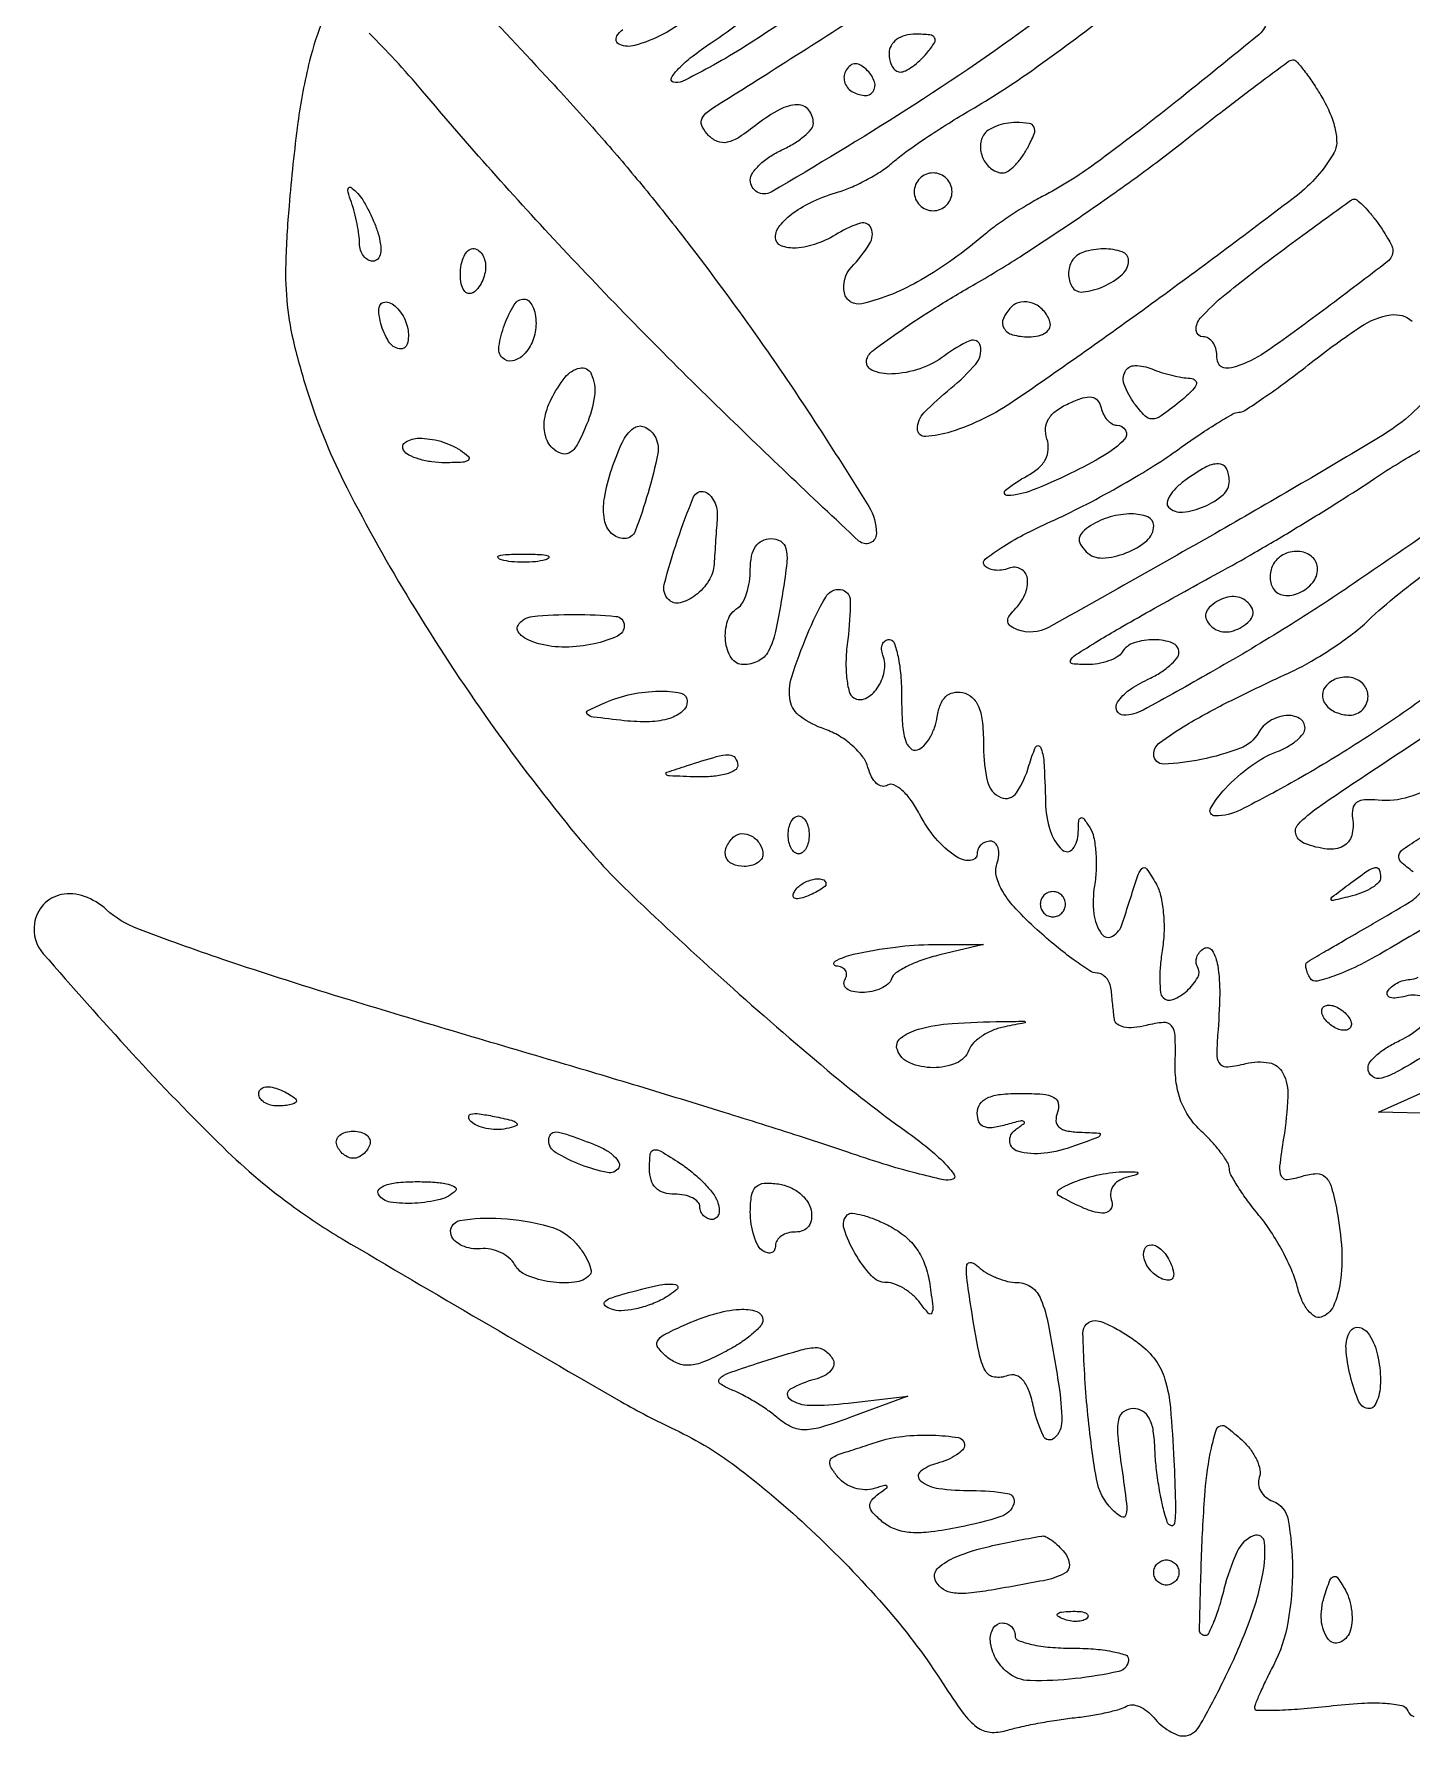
# Model space of a CAD drawing. Extents: x 55 to 655, y 169 to 856.
# Drawn here: x 236.2 to 345.5, y 170 to 305 of the extents above; entities that cross this region are included whole.
import ezdxf

# ---------------------------------------------------------------- set-up
doc = ezdxf.new("R2010")
doc.units = 0

msp = doc.modelspace()

# ---------------------------------------------------------------- linework, layer by layer
for points in [[(270.87074, 308.022469, -0.001805), (277.173343, 301.257987, -0.006105), (281.218921, 296.77582, -0.008476), (284.394033, 293.044865, -0.007189), (287.623399, 289, -0.01001), (293.056163, 281.693456, -0.010406), (298.120293, 274.26781, -0.005825), (302.394335, 267.541655, -0.139499), (303, 265.413048, -0.655475), (301.606334, 264.806708, -0.005551), (290.29863, 275.579213, -0.011356), (278.123, 287.990368, -0.012757), (267, 300.479745, 0.010055), (264.804767, 302.971627, 0.01456), (262.75976, 305.074625, 0.010117)], [(288.411113, 306.5, -0.039857), (286.094132, 305.008565, -0.056494), (283.818766, 304.101355, -0.165868), (282.638148, 304.174906, -0.462685), (282.415347, 304.863028, -0.092627), (282.884193, 305.378255, -0.00369)], [(316.404499, 306.581287, -0.017577), (305.329047, 298.976018, -0.010323), (294.64219, 292.483501, -0.577914), (293, 293.429771, -0.151997), (293.174092, 293.989221, -0.051264), (293.734375, 294.646621, -0.045369), (294.543322, 295.28998, -0.038436), (295.5, 295.818046, 0.029703), (296.457079, 296.324753, 0.038196), (297.265625, 296.90523, 0.042131), (297.836308, 297.473437, 0.177675), (298, 297.919544, 0.167551), (297.634542, 298.979519, 0.234314), (296.745595, 299.40503, 0.121954), (295.329502, 299.033478, 0.041828), (293.546218, 297.857695, -0.021333), (292.128503, 296.837299, -0.089433), (291.166242, 296.427275, -0.152489), (290.400228, 296.487324, -0.107091), (289.67868, 296.97489, -0.067022), (289.196665, 297.636906, -0.194554), (289.135011, 298.189118, -0.150411), (289.479846, 298.725096, -0.036146), (290.344995, 299.353571, 0.002816), (294.569673, 302.011766, 0.000785), (301.15492, 306.221752, 0.000723)], [(259.103607, 306.192592, 0.033393), (258.038509, 302.876189, 0.028253), (257.110941, 297.987394, 0.012183), (256.404686, 291.390376, 0.012883), (256.145446, 286.808721, 0.033376), (256.264362, 283.504217, 0.035599), (256.814969, 280.369362, 0.016491), (257.950597, 276.390376, 0.040694), (260.986079, 269.054586, 0.018327), (266.079145, 259.956503, 0.017511), (272.38534, 250.373109, 0.018418), (279.246643, 241.419325, 0.029361), (283.620296, 236.718785, 0.007805), (291.13535, 229.758492, 0.008249), (299.088963, 222.852897, 0.019162), (305.32654, 218.010215, -0.01485), (307.101561, 216.656503, -0.029158), (308.413327, 215.459844, -0.038984), (309.174982, 214.546395, -0.503616), (309.057057, 214.185686, -0.135916), (308.317648, 214.147517, -0.008399), (306.159026, 214.665253, -0.011961), (303.580134, 215.395993, -0.008551), (300.730517, 216.331286, 0.006468), (296.903627, 217.605018, 0.001839), (290.923964, 219.485515, 0.001852), (284.155977, 221.559151, 0.00196), (277.5, 223.543084, -0.002114), (261.27338, 228.385142, -0.007936), (251.153382, 231.627868, -0.009055), (244.42622, 234.038392, -0.093617), (241.924465, 235.568359, 0.097817), (240.171418, 236.6205, 0.134755), (238.349251, 236.762263, 0.160179), (236.924755, 235.969358, 0.151703), (236.210345, 234.467922, 0.217875), (236.914033, 232.075272, 0.006684), (243.938487, 224.2015, 0.013695), (251.205081, 216.695721, 0.03719), (256.864659, 211.930145, 0.022757), (260.631354, 209.462323, 0.001541), (271.688355, 202.962863, 0.001636), (282.736107, 196.562938, 0.020696), (287, 194.340937, -0.054912), (292.16831, 191.181251, -0.024995), (298.19062, 186.021405, -0.024748), (303.929139, 180.018796, -0.036294), (308.294553, 174.166189, 0.015427), (309.870737, 171.858134, 0.07598), (310.977966, 170.74264, 0.136101), (312.033886, 170.336837, 0.098477), (313.294553, 170.463261, -0.019051), (314.365475, 170.746055, -0.008508), (315.793755, 171.040132, -0.008408), (317.316862, 171.300373, -0.011283), (318.705463, 171.481699, 0.013275), (320.000942, 171.656116, 0.014659), (321.24287, 171.89457, 0.014145), (322.287267, 172.158246, 0.069609), (322.842156, 172.402447, -0.159468), (323.290643, 172.510917, -0.080161), (323.862839, 172.371526, -0.066555), (324.467359, 172.015826, -0.053378), (325.009138, 171.48899, 0.041613), (325.565311, 170.922152, 0.04036), (326.213107, 170.448803, 0.043236), (326.852314, 170.128961, 0.103358), (327.372445, 170.038851, 0.260354), (328.605818, 170.784626, 0.015658), (330.705692, 174.757348, 0.023527), (332.598685, 179.138075, 0.042939), (333.655625, 182.883929, 0.068229), (333.788126, 185.384432, 0.502182), (332.92415, 185.922145, 0.196499), (331.612657, 184.670297, 0.043432), (330.573635, 181.674052, -0.013745), (330.177101, 180.265829, -0.021372), (329.750884, 179.078717, -0.016953), (329.341865, 178.166107, -0.285491), (329.073635, 177.998178, -0.421316), (328.632583, 178.447166, -0.003215), (328.787693, 184.098416, -0.010164), (329.077495, 189.440521, -0.035269), (329.577259, 192.86225, -0.016677), (329.942366, 194.298782, -0.261206), (330.290501, 194.641502, -0.240619), (330.785319, 194.53826, -0.014403), (331.979786, 193.518294, -0.04671), (332.66473, 192.770982, -0.052808), (333.167358, 191.938167, -0.060133), (333.427024, 191.14764, -0.141854), (333.37509, 190.535086, 0.1212), (333.308013, 190.002059, 0.100734), (333.486513, 189.457642, 0.091565), (333.884656, 188.985179, 0.080556), (334.442529, 188.660427, -0.263523), (335.661006, 187.181252, -0.042473), (336.005045, 183.318594, -0.044265), (335.640667, 179.018388, -0.077083), (334.493839, 175.635693, 0.006827), (333.921641, 174.50103, 0.009294), (333.438815, 173.461536, 0.006623), (333.064587, 172.583748, 0.097747), (333, 172.256527, 0.413273), (333.18442, 172.071514, 0.007284), (334.734225, 172.089113, 0.013605), (336.639892, 172.190459, 0.00808), (338.903745, 172.4096, -0.012707), (341.475457, 172.634543, -0.030868), (343.379521, 172.634767, -0.039635), (344.68758, 172.44933, -0.263077), (345.158728, 172.023815, 0.255428), (345.627139, 171.588421, 0.014884)], [(295.091354, 305.66885, -0.010106), (292.288586, 303.844652, -0.014836), (289.747436, 302.36565, -0.010105), (287.604167, 301.257416, -0.197187), (286.87576, 301.20808, -0.477755), (286.748819, 301.547739, -0.059349), (287.300589, 302.270118, -0.036227), (288.379623, 303.230968, -0.017627), (289.88231, 304.303419, 0.023315), (292.411329, 306.152116, 0.082755)], [(333.996262, 306.33856, -0.225206), (333.358718, 304.983639, -0.003774), (326.750935, 299.635538, -0.009626), (320.337795, 294.723454, -0.038849), (316.155707, 292.120592, 0.01598), (314.993175, 291.468771, 0.010417), (313.692614, 290.646477, 0.010479), (312.456424, 289.790562, 0.01962), (311.5, 289.039369, -0.04352), (306.547881, 285.518676, -0.073961), (301.843812, 283.621258, -0.418225), (300.464149, 284.479509, -0.249029), (301.020813, 286.522155, 0.045454), (302.462857, 288.367441, 0.240884), (302.586612, 289.604162, 0.390395), (301.74356, 290.014915, 0.066905), (299.96809, 289.212145, -0.052084), (298.285355, 288.390612, -0.070831), (296.634571, 288.04105, -0.109617), (295.449454, 288.221517, -0.309697), (295, 288.877555, -0.174316), (295.343317, 289.832388, -0.063594), (296.406867, 290.830068, -0.050951), (298.007233, 291.756218, -0.033707), (300, 292.495892, 0.032439), (301.091425, 292.897865, 0.020586), (302.306679, 293.498307, 0.020664), (303.45591, 294.18937, 0.035578), (304.341885, 294.868281, -0.025453), (305.335782, 295.662311, -0.007884), (306.907913, 296.755057, -0.007861), (308.706767, 297.923155, -0.008571), (310.490821, 299, 0.022561), (315.079953, 301.948163, 0.009466), (320.99141, 306.304431, 0.005995)], [(347.039952, 276.548139, -0.084225), (343.09468, 273.156932, -0.005697), (330.263476, 265.629041, -0.002951), (316.647898, 257.954376, -0.220055), (314.182783, 257.771207, -0.06321), (313.637413, 258.05881, -0.202842), (313.424129, 258.39976, -0.185766), (313.511503, 258.812536, -0.052412), (313.932783, 259.332783, 0.09092), (314.779491, 260.559701, 0.13657), (314.974299, 261.837806, 0.241634), (314.467897, 262.587007, 0.22064), (313.532025, 262.650663, -0.057765), (312.932537, 262.496946, -0.067307), (312.344823, 262.496247, -0.07841), (311.857614, 262.641488, -0.143728), (311.551897, 262.916028, -0.382715), (311.632992, 263.368198, -0.021598), (312.890781, 264.264464, -0.024212), (314.645969, 265.286998, -0.014316), (316.828991, 266.342768, 0.013642), (319.350799, 267.558189, 0.009354), (322.146175, 269.067589, 0.009436), (324.785752, 270.623691, 0.018842), (326.80046, 271.970414, -0.007797), (328.457794, 273.132012, -0.010901), (329.977011, 274.114214, -0.007486), (331.267547, 274.88281, -0.126553), (331.741341, 275.014146, 0.140678), (332.224867, 275.162747, 0.005821), (333.745894, 276.179684, 0.00971), (335.529194, 277.453848, 0.006701), (337.5, 278.962072, -0.019122), (341.425838, 281.814686, -0.110215), (343.804158, 282.73876, -0.221627), (345.491524, 282.244111, -0.10587)], [(346.701006, 265.447955, -0.002928), (340.5, 261.189433, -0.010596), (335.231265, 257.777075, -0.008923), (329.514732, 254.38379, -0.004494), (324.15307, 251.392713, -0.125623), (322.614672, 251, -0.293894), (322.073666, 251.348061, -0.259885), (322.128695, 252.025032, -0.090438), (323.061159, 252.986635, -0.048255), (324.5, 253.818046, 0.031507), (325.456991, 254.329133, 0.039814), (326.265625, 254.922566, 0.044326), (326.833616, 255.508889, 0.171894), (327, 255.978561, 0.312639), (326.49254, 256.71081, 0.088728), (325.054204, 256.975155, 0.076995), (323.445686, 256.733824, 0.180578), (322.5, 256, -0.121679), (322.108236, 255.616258, -0.048052), (321.419912, 255.294848, -0.043873), (320.574964, 255.076272, -0.041813), (319.690983, 255.003738, -0.026868), (318.548163, 255.067148, -0.519677), (318.403147, 255.330644, -0.137333), (318.794003, 255.768827, -0.005472), (320.626506, 256.913938, -0.006442), (322.252763, 257.877069, -0.002032), (324.706814, 259.274826, -0.002029), (327.457085, 260.811849, -0.002251), (330.126506, 262.273843, 0.007441), (333.00124, 263.887299, 0.004383), (336.390286, 265.896244, 0.004384), (339.74181, 267.963203, 0.007477), (342.5, 269.755908, -0.022651), (346.491085, 272.180971, -0.111478)], [(346.683949, 252.531151, -0.01369), (341.623592, 249.063198, -0.014476), (336.472835, 245.944254, -0.011185), (331.906312, 243.489969, -0.118244), (329.863418, 243, -0.571007), (329.512447, 243.594721, -0.065216), (330.665648, 245.160644, -0.041492), (332.724023, 246.976382, -0.068767), (334.75, 248.090012, 0.0371), (335.611122, 248.494826, 0.045984), (336.339063, 248.998751, 0.052763), (336.843973, 249.521596, 0.167162), (337, 249.975249, 0.268432), (336.558194, 250.738889, 0.157807), (335.494934, 250.964141, 0.112041), (334.205292, 250.526122, 0.126902), (333.29969, 249.58802, -0.175694), (331.881351, 248.374724, -0.039255), (328.771431, 247.475967, -0.040891), (325.797666, 247.113992, -0.425799), (325, 247.880839, -0.238163), (325.467767, 248.807169, -0.023792), (327.596408, 250.226227, -0.020064), (330.913843, 252.039812, -0.006356), (336, 254.480778, 0.023419), (337.522329, 255.276368, 0.015204), (339.20625, 256.329312, 0.015294), (340.790988, 257.460196, 0.027886), (342, 258.4913, -0.021763), (344.36756, 260.561058, -0.00976), (347.645277, 263.080567, -0.005317)], [(345.583796, 238.562385, -0.027859), (344.602032, 239.367854, -0.265995), (344.443823, 239.865057, -0.190564), (344.777235, 240.364644, -0.014436), (346.165825, 241.268107, 0.000018), (347.304883, 241.963318, 0.000008), (348.842461, 242.901871, 0.000008), (350.489112, 243.907071, 0.00001), (352, 244.829467, -0.011472)], [(348.637047, 245.863655, -0.03482), (345.254467, 244.506392, -0.105106), (342.796721, 244.253511, 0.039618), (341.726849, 244.283175, 0.14191), (341.087184, 244.061631, 0.196007), (340.783204, 243.585642, 0.086435), (340.77652, 242.825407, -0.108087), (340.705612, 241.454758, -0.206138), (340.029823, 240.608054, -0.154814), (338.767963, 240.373974, -0.0577), (336.995788, 240.805855, -0.213267), (336.295729, 241.490891, -0.291), (336.458409, 242.335157, -0.053284), (338.065323, 243.709693, -0.004368), (342.653435, 246.797742, 0.002688), (349.54797, 251.404564, 0.026163)], [(346.236137, 233.969653, 0.001611), (343.766299, 232.522547, -0.014815), (341.422388, 231.231117, -0.028612), (339.464672, 230.36447, -0.030811), (337.973093, 229.906434, -0.324069), (337.416163, 230.135651, -0.034947), (337.205696, 230.536286, -0.051149), (337.083659, 230.915127, -0.064468), (337.059014, 231.219966, -0.226852), (337.149864, 231.388566, -0.025067), (337.417287, 231.563878, -0.000484), (338.841802, 232.396966, -0.001168), (340.508004, 233.364024, -0.000782), (342.417972, 234.462627, 0.007543), (345.301714, 236.173642, 0.090912), (346.257992, 237.032733, 0.302666)], [(346.468585, 228.640676, 0.152582), (344.99862, 228.70989, -0.033809), (344.266748, 228.570513, -0.095442), (343.749762, 228.606613, -0.238295), (343.53149, 228.80112, -0.236417), (343.557637, 229.093259, -0.079335), (343.859715, 229.443348, -0.051183), (344.303269, 229.745674, -0.05015), (344.811896, 229.958191, -0.065391), (345.309017, 230.040951, 0.107544), (345.989236, 230.21365, 0.0138)], [(348.154424, 225, -0.0057), (344.672225, 222.911732, -0.05449), (343.092607, 222.206463, -0.243657), (342.343769, 222.332656, -0.235686), (342, 223.021439, -0.171894), (342.166384, 223.491111, -0.044326), (342.734375, 224.077434, -0.039814), (343.543009, 224.670867, -0.031507), (344.5, 225.181954, 0.079009), (346.258499, 226.347223, 0.173584)]]:
    msp.add_lwpolyline(points, format="xyb")
for points in [[(304, 303.5, 0.056567), (304.06512, 302.926247, 0.075975), (304.257782, 302.440625, 0.095133), (304.542775, 302.115056, 0.167044), (304.877555, 302, 0.117955), (305.299442, 302.100931, 0.036411), (305.863015, 302.440625, 0.034151), (306.45889, 302.925951, 0.031583), (307, 303.5, 0.027702), (307.605635, 304.317973, 0.285199), (307.61621, 304.719951, 0.243483), (307.250092, 304.95142, 0.02153), (306.122445, 305, 0.064485), (305.286452, 304.891732, 0.089651), (304.603741, 304.573317, 0.107148), (304.159295, 304.088601, 0.132926)], [(300.596556, 302.156231, 0.105525), (300.439393, 301.716563, 0.099247), (300.470283, 301.240657, 0.096292), (300.684746, 300.801911, 0.09291), (301.050219, 300.468963, 0.116221), (302.032006, 300.141241, 0.258096), (302.731074, 300.448742, 0.251496), (302.853466, 301.214666, 0.113251), (302.296201, 302.103799, 0.053431), (301.785686, 302.515485, 0.136091), (301.335356, 302.655459, 0.169261), (300.940704, 302.531428, 0.094625)], [(338.337413, 300.005951, -0.032587), (339.003124, 298.690244, -0.046845), (339.400758, 297.447374, -0.056096), (339.51205, 296.380541, -0.128382), (339.303021, 295.605699, -0.100017), (336.298067, 292.167343, -0.00593), (325.16601, 283.856001, -0.007084), (313.967728, 275.940615, -0.073583), (308.912557, 273.472247, -0.060154), (306.898192, 273.090758, -0.433544), (306.253359, 273.692889, -0.196309), (306.774325, 274.973994, -0.028098), (308.90752, 276.924521, 0.043617), (310.877034, 278.840785, 0.230851), (311.250562, 280.255327, 0.47916), (310.423942, 280.687291, 0.059017), (308.397322, 279.49977, -0.080218), (306.458957, 278.471249, -0.071646), (304.217458, 278.052479, -0.116179), (302.637956, 278.355713, -0.385436), (302.247836, 279.243507, -0.153858), (302.743116, 279.926991, -0.008164), (304.955859, 281.51363, -0.012204), (307.704387, 283.319656, -0.008534), (310.884571, 285.225385, 0.012382), (314.62353, 287.505247, 0.006764), (319.099273, 290.475211, 0.006737), (323.567939, 293.617487, 0.01065), (327.303402, 296.443253, -0.002694), (330.483773, 298.929649, -0.004216), (333.249227, 301.030745, -0.001258), (335.66495, 302.824756, -0.141969), (336.034392, 302.961376, -0.234714), (336.324347, 302.842551, -0.014707), (336.931342, 302.109152, -0.019211), (337.620955, 301.150386, -0.012891)], [(311.5, 297, 0.144108), (311.246788, 296.07548, 0.113247), (311.499394, 295.062777, 0.116863), (312.158348, 294.284639, 0.160218), (313.023833, 294, 0.155633), (313.444751, 294.134269, 0.043481), (313.977974, 294.5875, 0.039401), (314.523652, 295.234508, 0.032632), (315, 296, 0.024694), (315.51914, 297.096971, 0.207374), (315.510406, 297.632394, 0.255217), (315.122354, 297.92481, 0.036517), (314.094201, 298, 0.046088), (313.292426, 297.925938, 0.045957), (312.516985, 297.70625, 0.049955), (311.878282, 297.383617, 0.112887)], [(306, 292.5, 0.099038), (306.114514, 291.927543, 0.097945), (306.440625, 291.440625, 0.097945), (306.927543, 291.114514, 0.099038), (307.5, 291, 0.099038), (308.072457, 291.114514, 0.097945), (308.559375, 291.440625, 0.097945), (308.885486, 291.927543, 0.099038), (309, 292.5, 0.099038), (308.885486, 293.072457, 0.097945), (308.559375, 293.559375, 0.097945), (308.072457, 293.885486, 0.099038), (307.5, 294, 0.099038), (306.927543, 293.885486, 0.097945), (306.440625, 293.559375, 0.097945), (306.114514, 293.072457, 0.099038)], [(263.454993, 289.25, -0.0358), (263.662312, 288.330819, -0.080387), (263.655064, 287.617771, -0.136569), (263.44417, 287.172182, -0.217664), (263.067388, 287, -0.131908), (262.660341, 287.109287, -0.10059), (262.313545, 287.4166, -0.088009), (262.080253, 287.876306, -0.073645), (262, 288.418213, 0.033641), (261.954656, 289.091399, 0.015513), (261.809891, 289.957913, 0.015286), (261.600681, 290.863121, 0.020482), (261.352821, 291.668213, -0.014907), (261.091145, 292.485664, -0.180953), (261.116388, 292.808461, -0.465544), (261.303857, 292.858998, -0.040074), (261.740427, 292.5, -0.056664), (262.185311, 291.960179, -0.02266), (262.670929, 291.132812, -0.022076), (263.118764, 290.184767, -0.025945)], [(342.607954, 290.25, -0.014818), (343.118891, 289.533814, -0.017699), (343.555506, 288.829043, -0.016636), (343.87927, 288.216129, -0.100906), (343.968197, 287.870145, -0.245789), (343.555541, 286.974094, -0.003531), (338.724392, 283.30039, -0.008073), (334.093541, 279.945705, -0.063637), (331.75, 278.714647, -0.051389), (330.978321, 278.514403, -0.148033), (330.436932, 278.592204, -0.191412), (330.114011, 278.934769, -0.094691), (330, 279.531385, 0.07211), (329.918639, 280.0926, 0.087123), (329.681771, 280.568594, 0.100431), (329.329787, 280.886807, 0.134518), (328.916667, 281, -0.393075), (328.369948, 281.508347, -0.201388), (328.694424, 282.472111, -0.04273), (330.63766, 284.330833, -0.008147), (334.5, 287.337525, -0.002187), (336.827891, 289.073648, -0.003399), (338.851991, 290.548308, -0.001036), (340.617479, 291.810739, -0.108575), (340.889757, 291.926623, -0.224905), (341.108102, 291.869388, -0.018588), (341.555253, 291.464383, -0.022008), (342.070675, 290.915132, -0.015082)], [(272, 286.559017, -0.061875), (271.925833, 285.961978, -0.051278), (271.70625, 285.359775, -0.053305), (271.382836, 284.842344, -0.08825), (271, 284.5, -0.202618), (270.621877, 284.441401, -0.181468), (270.29375, 284.66835, -0.104212), (270.071541, 285.195401, -0.047867), (270, 285.940983, -0.0466), (270.073608, 286.729059, -0.066561), (270.29375, 287.395164, -0.086673), (270.618015, 287.844577, -0.195654), (271, 288, -0.142666), (271.38134, 287.888931, -0.09965), (271.70625, 287.576711, -0.08433), (271.925146, 287.109818, -0.067639)], [(318.5, 287, 0.079652), (318.309691, 286.54302, 0.059187), (318.245552, 285.999206, 0.05915), (318.310605, 285.455113, 0.079269), (318.501671, 284.997296, 0.290637), (319.408501, 284.557532, 0.077961), (321.02508, 285.004525, 0.073022), (322.510451, 285.95903, 0.216766), (323, 287.035184, 0.320572), (322.495947, 287.74057, 0.084633), (321.046874, 287.975976, 0.07366), (319.433876, 287.724149, 0.180755)], [(265.823324, 281.667134, -0.11152), (265.785538, 280.431052, -0.393442), (265.174489, 280.040737, -0.212101), (264.304367, 280.635065, -0.074577), (263.695318, 282.057105, -0.035213), (263.534481, 282.914744, -0.120087), (263.604263, 283.474415, -0.234539), (263.882535, 283.732084, -0.153083), (264.328686, 283.724238, -0.100312), (264.800875, 283.453036, -0.055346), (265.250903, 282.959101, -0.051986), (265.612676, 282.333738, -0.057318)], [(276, 282.059017, -0.092186), (275.749399, 280.711351, -0.101213), (275.033712, 279.593406, -0.1464), (274.136629, 279.092931, -0.256287), (273.342163, 279.324504, -0.242246), (273.050363, 280.235247, -0.04709), (273.507174, 281.956724, -0.047127), (274.272628, 283.550772, -0.263061), (275.067388, 284, -0.197346), (275.423669, 283.85368, -0.08609), (275.726045, 283.429836, -0.066023), (275.931381, 282.80194, -0.046084)], [(313.6875, 283.354167, 0.093249), (313.070848, 282.45172, 0.241718), (313.117382, 281.688046, 0.196257), (313.805115, 281.167385, 0.065198), (315.083333, 281, 0.055066), (315.860897, 281.085896, 0.098609), (316.446404, 281.345, 0.142962), (316.755382, 281.732137, 0.179733), (316.770833, 282.1875, 0.105531), (316.235871, 283.09629, 0.11722), (315.393926, 283.666264, 0.132907), (314.468249, 283.756771, 0.155894)], [(280.016338, 274.039443, -0.021377), (279.319591, 272.541804, -0.110025), (278.735486, 271.844606, -0.222569), (278.1323, 271.712085, -0.118295), (277.431414, 272.056921, -0.150857), (276.766899, 273.074255, -0.108333), (276.680425, 274.43777, -0.080881), (277.205508, 276.055232, -0.046127), (278.312853, 277.792382, -0.175399), (279.473028, 278.525973, -0.354094), (280.380127, 278.071952, -0.142059), (280.634838, 276.313737, -0.06367)], [(327.903287, 277.714224, -0.188042), (328.298652, 277.544441, -0.316916), (328.360393, 277.204427, -0.094196), (327.949592, 276.631449, -0.020074), (327.024305, 275.818597, -0.014698), (325.587407, 274.723394, -0.14996), (324.885575, 274.487564, -0.211367), (324.291798, 274.731733, -0.033184), (323.459693, 275.724236, -0.066787), (322.673292, 277.170619, -0.212295), (322.731081, 278.24453, -0.282488), (323.509039, 278.719394, -0.098398), (324.851151, 278.449064, 0.023154), (325.584978, 278.182338, 0.016517), (326.427866, 277.949701, 0.016727), (327.248012, 277.781044, 0.033885)], [(322.073324, 274, -0.274878), (322.766654, 273.587685, -0.326679), (322.667456, 272.850241, -0.068558), (321.100411, 271.612099, -0.019884), (318.379083, 270.153516, -0.01949), (315.354487, 268.827126, -0.081059), (313.413872, 268.408343, -0.726095), (313.247828, 268.842197, -0.047252), (314.962411, 269.979883, 0.053738), (315.853313, 270.587775, 0.093188), (316.414012, 271.282828, 0.107966), (316.635092, 272.057858, 0.092792), (316.531514, 272.900707, -0.092287), (316.426039, 273.751949, -0.121796), (316.658596, 274.495381, -0.101177), (317.256648, 275.140911, -0.049351), (318.233457, 275.704443, -0.025785), (319.3715, 276.149896, -0.113481), (320.084376, 276.218208, -0.197665), (320.540028, 275.95686, -0.107182), (320.823324, 275.364639, 0.060677), (321.016062, 274.842871, 0.066731), (321.323883, 274.400863, 0.075746), (321.694906, 274.102048, 0.132469)], [(270, 272, -0.040301), (270.639947, 271.509159, -0.457374), (270.633758, 271.227822, -0.161557), (270.185704, 271.053773, -0.01112), (268.809017, 271.015313, -0.03437), (267.733623, 271.083177, -0.039395), (266.726963, 271.298248, -0.043178), (265.920917, 271.616027, -0.139745), (265.5, 272, -0.414875), (265.656293, 272.658741, -0.138708), (266.713117, 272.957673, -0.070585), (268.435656, 272.713285, -0.073095)], [(285.403492, 273.156154, -0.189574), (285.656104, 271.758997, -0.022351), (284.889249, 268.632444, -0.019647), (283.865117, 265.588035, -0.311255), (283.012013, 265, -0.195629), (281.990784, 265.415465, -0.155699), (281.426954, 266.474776, -0.089248), (281.423171, 268.209316, -0.035748), (282.006452, 270.51955, -0.029757), (282.855899, 272.657016, -0.118805), (283.729584, 273.750181, -0.272561), (284.585676, 273.860217, -0.154425)], [(327.442702, 269.581761, 0.037522), (326.748567, 268.989487, 0.061297), (326.270603, 268.382416, 0.087295), (326.065694, 267.854703, 0.250455), (326.176212, 267.490455, 0.225143), (327.290453, 267.093174, 0.076691), (328.996928, 267.535255, 0.07628), (330.499001, 268.474546, 0.218295), (331, 269.567388, 0.118695), (330.763183, 270.550925, 0.280581), (330.145874, 270.930365, 0.132327), (329.082313, 270.648477, 0.027297)], [(290.375, 266.666667, 0.001226), (290.318181, 265.883333, 0.000614), (290.25, 264.892864, 0.00061), (290.181962, 263.867866, 0.000901), (290.125, 262.968615, -0.126919), (289.701204, 261.66335, -0.086189), (288.644329, 260.502116, -0.103532), (287.423982, 259.906392, -0.264202), (286.507936, 260.15873, -0.26522), (286.178029, 261.365329, -0.018185), (287.222602, 264.891845, -0.017395), (288.504431, 268.306384, -0.393233), (289.381652, 268.706116, -0.124207), (289.79974, 268.438784, -0.075519), (290.134766, 267.953255, -0.067831), (290.339229, 267.331679, -0.064388)], [(320.008359, 266.026328, 0.04818), (319.349774, 265.515133, 0.162428), (319.095482, 265.041133, 0.179559), (319.189132, 264.540621, 0.061351), (319.651, 263.949, 0.211024), (320.917247, 263.458667, 0.081524), (322.799877, 263.858323, 0.082286), (324.441174, 264.833419, 0.221133), (325, 266.035184, 0.310111), (324.534799, 266.713109, 0.0927), (323.235177, 266.953762, 0.069279), (321.547569, 266.71575, 0.071453)], [(295.591266, 260.845382, -0.011671), (294.999424, 257.627763, -0.072392), (294.425506, 256.054416, -0.153946), (293.630477, 255.281966, -0.116904), (292.440983, 255, -0.258318), (291.503798, 255.518802, -0.116002), (291.034705, 256.894342, -0.101735), (291.201599, 258.47665, -0.179224), (292, 259.5, 0.130646), (292.384508, 259.906663, 0.045439), (292.70625, 260.653525, 0.041396), (292.926158, 261.57934, 0.037634), (293, 262.559017, -0.048397), (293.102109, 263.611458, -0.098998), (293.416716, 264.375112, -0.129042), (293.933717, 264.834066, -0.117873), (294.627808, 265, -0.1367), (295.409746, 264.782147, -0.202578), (295.821949, 264.213962, -0.083919), (295.890307, 263.084091, -0.012887)], [(276.75, 263.310674, -0.039571), (275.952734, 263.168469, -0.024357), (275, 263.122029, -0.024357), (274.047266, 263.168469, -0.039571), (273.25, 263.310674, -0.161593), (272.99086, 263.478988, -0.542911), (273.042188, 263.633659, -0.052887), (273.748017, 263.740287, -0.011065), (275, 263.767997, -0.011065), (276.251983, 263.740287, -0.052887), (276.957812, 263.633659, -0.542911), (277.00914, 263.478988, -0.161593)], [(334.5, 263, 0.07634), (334.307601, 262.54644, 0.05882), (334.237132, 262.012829, 0.059425), (334.292848, 261.483714, 0.082675), (334.473008, 261.043674, 0.229753), (335.323682, 260.503739, 0.133563), (336.544967, 260.6904, 0.118429), (337.608538, 261.503947, 0.172186), (338, 262.606989, 0.211367), (337.600542, 263.509712, 0.157732), (336.596518, 263.963762, 0.133976), (335.385388, 263.775084, 0.150192)], [(300.726851, 257.000191, 0.024557), (300.592112, 255.404276, 0.034638), (300.640796, 253.978183, 0.037766), (300.841695, 252.867031, 0.19306), (301.206986, 252.372076, 0.258703), (302.143519, 252.327774, 0.128493), (303.069514, 253.131162, 0.102458), (303.624034, 254.456044, 0.136711), (303.52088, 255.75, -0.06953), (303.417767, 256.228023, -0.115851), (303.48187, 256.632812, -0.149888), (303.700022, 256.899681, -0.148054), (304.031385, 257, -0.316344), (304.4083, 256.735012, -0.034262), (304.715469, 255.653646, -0.032173), (304.930024, 254.173436, -0.019908), (305, 252.416667, 0.015333), (305.064514, 250.313464, 0.057513), (305.295728, 249.015059, 0.131463), (305.694164, 248.368903, 0.275401), (306.25, 248.244995, 0.123789), (306.752804, 248.563365, 0.055501), (307.228931, 249.19083, 0.050163), (307.609371, 250.003174, 0.048052), (307.827211, 250.886783, -0.05467), (308.073725, 251.832793, -0.112287), (308.49603, 252.466553, -0.137407), (309.086807, 252.778845, -0.102573), (309.827211, 252.785315, -0.136633), (310.603143, 252.393825, -0.115914), (311.123997, 251.634353, -0.070478), (311.41492, 250.389721, -0.022228), (311.5, 248.476861, 0.057457), (311.819907, 245.702188, 0.242711), (312.872207, 244.467438, 0.355991), (314.113036, 244.84477, 0.080241), (315.105235, 247, -0.037822), (315.630986, 248.454227, -0.646741), (316.009214, 248.45427, -0.092681), (316.285394, 247.315413, -0.006838), (316.412372, 244.094428, 0.068131), (316.77844, 241.851413, 0.131342), (317.736795, 240.319471, 0.443377), (318.577852, 240.39035, 0.16233), (319.015313, 241.666667, -0.013591), (319.049252, 242.62143, -0.275856), (319.206517, 242.850793, -0.35533), (319.443653, 242.78989, -0.018062), (319.925799, 242.085819, -0.089867), (320.234986, 241.322983, -0.031259), (320.405061, 240.144502, -0.02986), (320.433572, 238.795161, -0.030585), (320.300275, 237.46295, 0.067034), (320.240879, 235.264237, 0.131549), (320.866797, 233.64306, 0.386989), (321.736976, 233.464614, 0.184333), (322.507063, 234.436618, -0.001747), (323.704147, 238.187501, -0.096118), (324.060239, 238.833065, -0.492864), (324.43528, 238.817768, -0.025685), (325.17985, 237.637586, -0.072238), (325.543971, 236.691062, -0.031132), (325.760903, 235.353386, -0.029995), (325.817875, 233.876375, -0.034878), (325.689963, 232.47689, 0.018506), (325.527417, 231.171353, 0.024645), (325.482511, 229.976919, 0.023336), (325.539046, 229.009383, 0.171752), (325.735353, 228.59798, 0.302811), (326.522747, 228.440555, 0.084843), (327.640884, 229.141599, 0.081705), (328.488915, 230.193618, 0.273793), (328.472678, 231.044209, -0.123519), (328.358188, 231.404372, -0.100776), (328.41435, 231.806144, -0.090809), (328.633596, 232.188284, -0.078968), (328.983688, 232.489919, -0.418145), (329.640526, 232.330205, -0.096138), (330.073718, 231.137856, -0.043851), (330.23056, 228.873272, -0.015482), (330.069582, 225.621208, 0.02094), (330.0053, 223.954429, 0.197346), (330.273982, 223.306343, 0.233083), (330.891022, 223.094913, 0.029516), (332.314524, 223.364092, -0.106369), (334.155918, 223.426658, -0.235785), (335.252488, 222.608357, -0.129741), (335.646025, 220.748824, -0.027854), (335.29701, 217.442835, 0.01017), (334.982189, 215.217465, 0.146667), (335.116491, 214.440017, 0.318415), (335.610651, 214.175198, 0.04572), (336.795825, 214.435197, -0.066321), (337.928081, 214.635254, -0.21082), (338.627724, 214.361375, -0.129629), (339.105938, 213.534428, -0.020262), (339.532018, 211.681019, -0.031349), (339.909888, 208.618571, -0.051756), (339.797075, 206.016653, -0.068028), (339.248293, 204.126704, -0.211658), (338.286882, 203.257289, -0.220035), (337.769576, 203.317113, -0.08941), (337.226997, 203.799411, -0.065043), (336.738067, 204.622706, -0.041639), (336.384788, 205.678961, 0.042249), (335.953848, 206.962213, 0.021235), (335.208502, 208.50167, 0.020923), (334.297433, 210.038238, 0.02903), (333.347906, 211.326725, -0.014183), (332.44883, 212.473846, -0.018076), (331.689697, 213.582869, -0.016198), (331.127092, 214.539329, -0.125482), (331, 215.03777, 0.137607), (330.869522, 215.502889, 0.024073), (330.354355, 216.263831, 0.024534), (329.643574, 217.120965, 0.01985), (328.802059, 217.969783, -0.054113), (327.828185, 219.096756, -0.060556), (327.161449, 220.36636, -0.057116), (326.792137, 221.821844, -0.040703), (326.702917, 223.502907, 0.015177), (326.698754, 225.571788, 0.16176), (326.411737, 226.350557, 0.251704), (325.782217, 226.619528, 0.039152), (324.400858, 226.385761, -0.037596), (323.420526, 226.216725, -0.073441), (322.63035, 226.25708, -0.111711), (322.103706, 226.492357, -0.206839), (321.875, 226.891592, -0.00109), (321.818144, 227.405816, -0.000583), (321.75, 228.041593, -0.00058), (321.681942, 228.69081, -0.000905), (321.625, 229.25, 0.075523), (321.502037, 229.730704, 0.079071), (321.242969, 230.144842, 0.086227), (320.891288, 230.43037, 0.117789), (320.5, 230.540951, -0.134271), (319.922109, 230.724712, -0.012825), (318.690126, 231.568406, -0.015628), (317.254889, 232.676271, -0.011706), (315.742983, 233.981163, -0.020723), (314.067563, 235.628304, -0.051049), (313.024243, 236.999413, -0.074932), (312.530761, 238.170303, -0.140059), (312.560371, 239.190211, 0.052771), (312.702211, 239.883211, 0.090846), (312.652499, 240.468375, 0.133303), (312.426296, 240.853567, 0.19615), (312.067388, 241, 0.089554), (311.659869, 240.92642, 0.095201), (311.313545, 240.715469, 0.099824), (311.081838, 240.400916, 0.109407), (311, 240.031385, -0.408288), (310.442504, 239.462472, -0.15592), (309.269346, 239.811379, -0.069064), (307.693483, 241.239729, -0.054881), (306.420427, 243.153878, 0.034945), (305.769091, 244.223153, 0.055258), (305.056083, 245.0241, 0.074922), (304.39244, 245.462178, 0.252006), (303.890104, 245.432081, -0.192065), (303.457828, 245.356067, -0.132844), (303.009864, 245.583383, -0.091714), (302.611641, 246.102726, -0.053917), (302.33251, 246.836483, 0.097999), (301.918729, 247.690561, 0.049557), (301.104346, 248.572565, 0.046566), (300.048622, 249.347397, 0.051206), (298.899818, 249.885079, -0.070813), (296.974904, 250.87944, -0.194816), (296.168458, 252.143793, -0.123254), (296.286374, 254.033811, -0.022054), (297.51342, 257.377876, -0.029908), (298.976647, 260.364346, -0.301797), (300.152302, 260.960374, -0.378469), (300.923523, 260.098911, -0.034989)], [(330, 260, 0.055884), (329.409288, 259.536579, 0.137591), (329.137539, 259.062461, 0.16697), (329.178291, 258.577863, 0.092919), (329.516718, 258.083282, 0.094959), (330.033465, 257.732746, 0.093565), (330.645924, 257.595717, 0.084772), (331.316487, 257.687217, 0.062285), (332, 258, 0.055884), (332.590712, 258.463421, 0.137591), (332.862461, 258.937539, 0.16697), (332.821709, 259.422137, 0.092919), (332.483282, 259.916718, 0.094959), (331.966535, 260.267254, 0.093565), (331.354076, 260.404283, 0.084772), (330.683513, 260.312783, 0.062285)], [(283, 258.108408, -0.294041), (282.455805, 257.263043, -0.05371), (280.602934, 256.649933, -0.050426), (278.312212, 256.39352, -0.066719), (276.231099, 256.649817, -0.042274), (275.424497, 256.935393, -0.074556), (274.832179, 257.318075, -0.115412), (274.538614, 257.730555, -0.240033), (274.570264, 258.11369, -0.23525), (275.719869, 258.82665, -0.023418), (279.053845, 258.980789, -0.022217), (282.337744, 258.832741, -0.388242)], [(338.693853, 253.36052, 0.194761), (338.381568, 252.62332, 0.172865), (338.649978, 251.830294, 0.128462), (339.462204, 251.217225, 0.098073), (340.559017, 251, 0.103216), (341.108867, 251.114729, 0.098834), (341.576711, 251.440625, 0.096907), (341.890211, 251.927451, 0.095012), (342, 252.5, 0.179946), (341.664381, 253.40236, 0.15216), (340.79511, 253.94328, 0.132661), (339.672804, 253.933008, 0.128822)], [(288, 252.106989, -0.219182), (287.631218, 251.306135, -0.102056), (286.607594, 250.741188, -0.067673), (285.014387, 250.474654, -0.035351), (283, 250.555381, -0.003746), (280.53378, 250.848299, -0.161606), (280.065766, 251.072158, -0.519299), (280.110116, 251.35837, -0.013319), (281.5, 252, -0.049636), (283.570167, 252.65553, -0.047791), (285.755695, 252.901264, -0.055054), (287.485091, 252.739025, -0.35578)], [(292, 247, -0.272811), (291.777198, 246.622047, -0.058876), (291.045313, 246.323031, -0.046127), (289.995272, 246.134063, -0.029141), (288.75, 246.09968, -0.001973), (286.58858, 246.174511, -0.212536), (286.332025, 246.300789, -0.527052), (286.379096, 246.467274, -0.003802), (288, 247, -0.007182), (290.314878, 247.704859, -0.070418), (291.3233, 247.84759, -0.240118), (291.804297, 247.602465, -0.158346)], [(297.666667, 241.5, -0.053595), (297.604977, 240.926139, -0.073362), (297.421875, 240.440625, -0.093122), (297.151326, 240.114688, -0.17482), (296.833333, 240, -0.17482), (296.515341, 240.114688, -0.093122), (296.244792, 240.440625, -0.073362), (296.06169, 240.926139, -0.053595), (296, 241.5, -0.053595), (296.06169, 242.073861, -0.073362), (296.244792, 242.559375, -0.093122), (296.515341, 242.885312, -0.17482), (296.833333, 243, -0.17482), (297.151326, 242.885312, -0.093122), (297.421875, 242.559375, -0.073362), (297.604977, 242.073861, -0.053595)], [(294, 239.940983, -0.156819), (293.8846, 239.582093, -0.097386), (293.559375, 239.276414, -0.079459), (293.073598, 239.070066, -0.06085), (292.5, 239, -0.103624), (291.575357, 239.193711, -0.202875), (291.067517, 239.730754, -0.1934), (291.086489, 240.491235, -0.094876), (291.63948, 241.306147, -0.191124), (292.316568, 241.598585, -0.139481), (293.119339, 241.396031, -0.123736), (293.764316, 240.769921, -0.139398)], [(343, 238.116631, -0.196812), (342.844865, 237.737777, -0.055292), (342.339063, 237.326227, -0.046758), (341.611375, 236.948221, -0.034722), (340.75, 236.666368, -0.002894), (339.231984, 236.29323, -0.384896), (339.077621, 236.377478, -0.324567), (339.132945, 236.561985, -0.002536), (340.44113, 237.549737, -0.007475), (341.945084, 238.638727, -0.098754), (342.569652, 238.913822, -0.372077), (342.884527, 238.744091, -0.09125)], [(299, 237.606989, -0.2252), (298.911231, 237.419896, -0.029412), (298.544118, 237.154486, -0.029555), (298.042538, 236.875192, -0.020646), (297.448062, 236.618443, -0.036408), (296.868281, 236.443138, -0.155351), (296.512472, 236.474315, -0.32948), (296.393111, 236.674071, -0.1144), (296.507079, 237.011454, -0.115814), (297.098109, 237.603931, -0.080554), (297.973761, 237.969265, -0.115534), (298.708846, 237.972535, -0.349578)], [(316, 236, 0.099038), (316.076342, 235.618362, 0.097945), (316.29375, 235.29375, 0.097945), (316.618362, 235.076342, 0.099038), (317, 235, 0.099038), (317.381638, 235.076342, 0.097945), (317.70625, 235.29375, 0.097945), (317.923658, 235.618362, 0.099038), (318, 236, 0.099038), (317.923658, 236.381638, 0.097945), (317.70625, 236.70625, 0.097945), (317.381638, 236.923658, 0.099038), (317, 237, 0.099038), (316.618362, 236.923658, 0.097945), (316.29375, 236.70625, 0.097945), (316.076342, 236.381638, 0.099038)], [(308.026889, 231.978307, 0.025197), (306.670774, 231.586279, 0.03198), (305.46819, 231.083875, 0.033463), (304.550157, 230.550205, 0.165377), (304.193556, 230.080668, -0.139463), (303.911118, 229.666844, -0.065458), (303.358792, 229.317446, -0.057309), (302.640074, 229.080214, -0.051126), (301.85765, 229, -0.050137), (301.144277, 229.071713, -0.109046), (300.643871, 229.29375, -0.184772), (300.433414, 229.621713, -0.191977), (300.5, 230, 0.112826), (300.632615, 230.3886, 0.167843), (300.551963, 230.735531, 0.149629), (300.262207, 230.985967, 0.085125), (299.809017, 231.09968, -0.745795), (299.726487, 231.480924, -0.071382), (301.186081, 232.030068, -0.022513), (304.508819, 232.608336, -0.032001), (307.5, 232.797958), (311.5, 232.795277)], [(340.5, 227, -0.076764), (340.661825, 226.617617, -0.154201), (340.642737, 226.29375, -0.186277), (340.449529, 226.079239, -0.117858), (340.118034, 226, -0.085235), (339.689814, 226.073533, -0.053414), (339.230237, 226.29375, -0.051777), (338.810561, 226.617474, -0.064269), (338.5, 227, -0.076764), (338.338175, 227.382383, -0.154201), (338.357263, 227.70625, -0.186277), (338.550471, 227.920761, -0.117858), (338.881966, 228, -0.085235), (339.310186, 227.926467, -0.053414), (339.769763, 227.70625, -0.051777), (340.189439, 227.382526, -0.064269)], [(313.188851, 226.286254, 0.049883), (312.264296, 226.011974, 0.047527), (311.396262, 225.556687, 0.051183), (310.707753, 224.999554, 0.105841), (310.331862, 224.422436, -0.206226), (309.333281, 223.399104, -0.098847), (307.497159, 223.038671, -0.09865), (305.660482, 223.410755, -0.204753), (304.661137, 224.44068, -0.330859), (304.924694, 225.38331, -0.098847), (306.345183, 226.090743, -0.048409), (308.998765, 226.541513, -0.015497), (313, 226.703781, -0.000633), (314.714302, 226.717967, -0.296517), (314.804275, 226.660359, -0.484232), (314.768082, 226.590349, -0.000762)], [(350.5, 222, 0.082592), (350.343488, 221.6179, 0.161196), (350.3746, 221.29375, 0.182303), (350.586039, 221.078288, 0.108972), (350.940983, 221, -0.07838), (351.345533, 220.936191, -0.09052), (351.688914, 220.75152, -0.100781), (351.918475, 220.476715, -0.124399), (352, 220.15411, -0.336025), (351.753491, 219.828725, -0.027993), (350.653393, 219.584868, -0.028422), (349.17313, 219.428359, -0.017358), (347.415806, 219.40411), (342.831611, 219.5), (346.665806, 221.223776, -0.00195), (349.74526, 222.593825, -0.053791), (350.586827, 222.860831, -0.552742), (350.779466, 222.658414, -0.076231)], [(257, 220.393011, -0.289661), (256.903916, 220.241071, -0.046727), (256.559375, 220.115447, -0.039339), (256.074824, 220.028469, -0.024748), (255.5, 220, -0.062722), (254.926468, 220.07223, -0.08088), (254.440625, 220.284531, -0.098158), (254.115494, 220.599211, -0.152681), (254, 220.968615, -0.184534), (254.122486, 221.289193, -0.147206), (254.440625, 221.483616, -0.100118), (254.925634, 221.511135, -0.055937), (255.5, 221.361626, -0.02136), (256.074558, 221.112506, -0.030395), (256.559375, 220.839659, -0.030693), (256.912889, 220.579329, -0.222225)], [(317.361626, 219.5, 0.100431), (317.24689, 218.816091, 0.20573), (317.474007, 218.333378, 0.136119), (318.080055, 218.037138, 0.037666), (319.143011, 217.921053, -0.004872), (320.65566, 217.855627, -0.510818), (320.752335, 217.705891, -0.213153), (320.549445, 217.505361, -0.00242), (318.717011, 216.826723, -0.058193), (316.298908, 216.251374, -0.096881), (314.218083, 216.409452, -0.311439), (313.582801, 217.166789, -0.272128), (314.028025, 218.119302, 0.014292), (314.715654, 218.621446, 0.555806), (314.699526, 218.777313, 0.177652), (314.40292, 218.807515, 0.00601), (313.25, 218.498119, -0.034623), (312.177407, 218.275124, -0.133132), (311.50793, 218.361931, -0.202004), (311.132695, 218.742378, -0.095251), (311, 219.432612, -0.149861), (311.218151, 220.144113, -0.138722), (311.803248, 220.637031, -0.080949), (312.846443, 220.917749, -0.025336), (314.468615, 221, -0.018523), (316.191819, 220.93614, -0.101407), (317.083561, 220.683374, -0.233305), (317.429795, 220.212529, -0.136349)], [(273.64378, 218.205893, -0.054376), (272.86184, 218.127256, -0.048216), (272.048004, 218.212837, -0.051027), (271.324322, 218.439155, -0.095372), (270.817958, 218.782042, -0.181167), (270.65923, 219.130943, -0.373673), (270.826958, 219.353092, -0.086287), (271.486201, 219.377314, -0.016428), (272.674177, 219.175496, -0.00866), (274.047609, 218.870603, -0.138278), (274.459395, 218.639951, -0.550064), (274.410973, 218.423805, -0.033951)], [(262.808333, 216.925, -0.073624), (262.600259, 216.514089, -0.066918), (262.276198, 216.165781, -0.070382), (261.889952, 215.930417, -0.102038), (261.5, 215.85, -0.102038), (261.110048, 215.930417, -0.070382), (260.723802, 216.165781, -0.066918), (260.399741, 216.514089, -0.073624), (260.191667, 216.925, -0.159683), (260.189601, 217.333474, -0.143818), (260.428177, 217.684219, -0.107546), (260.888977, 217.920344, -0.064908), (261.5, 218, -0.064908), (262.111023, 217.920344, -0.107546), (262.571823, 217.684219, -0.143818), (262.810399, 217.333474, -0.159683)], [(280.495075, 217.001873, -0.035722), (281.460401, 216.553609, -0.059887), (282.184426, 216.030376, -0.086906), (282.575323, 215.518313, -0.263936), (282.559501, 215.096275, -0.315748), (281.664586, 214.712053, -0.041004), (279.558084, 215.336312, -0.0408), (277.551148, 216.309791, -0.262602), (277.007802, 217.25, -0.161275), (277.168889, 217.753931, -0.25871), (277.567774, 217.939427, -0.0672), (278.423441, 217.761309, -0.005973)], [(290.384648, 212.440008, -0.058547), (290.525085, 211.888738, -0.103805), (290.490378, 211.423002, -0.149126), (290.29126, 211.1173, -0.176139), (289.968615, 211, -0.102345), (289.599, 211.076457, -0.098664), (289.284531, 211.29375, -0.097132), (289.07383, 211.618313, -0.095827), (289, 212, 0.191087), (288.848523, 212.381882, 0.088204), (288.4125, 212.70625, 0.068025), (287.765418, 212.926307, 0.048028), (287, 213, -0.072356), (286.123279, 213.12754, -0.126215), (285.497151, 213.502882, -0.125168), (285.125741, 214.135869, -0.070513), (285, 215.023053, -0.026851), (285.063692, 216.208225, -0.332298), (285.352937, 216.519323, -0.18258), (285.892674, 216.420529, -0.009455), (287.416032, 215.463061, -0.027691), (288.381422, 214.751153, -0.025932), (289.284676, 213.922033, -0.026859), (290.007642, 213.102057, -0.075768)], [(322.805426, 214.321349, 0.080653), (322.170886, 214.03899, 0.113023), (321.742321, 213.593535, 0.122373), (321.570925, 213.03441, 0.105469), (321.666767, 212.426009, -0.275831), (321.551723, 211.763251, -0.246051), (320.895345, 211.502507, -0.077742), (319.488265, 211.876153, -0.023704), (317.510081, 212.861487, -0.569772), (317.496911, 213.378307, -0.055955), (318.892152, 214.05003, -0.038308), (320.997513, 214.610815, -0.048693), (323, 214.784319, -0.010112), (323.68673, 214.762952, -0.519763), (323.747247, 214.666597, -0.226468), (323.60927, 214.543735, -0.006094)], [(269.628854, 213.295521, -0.134672), (268.38924, 212.589604, -0.049457), (266.37976, 212.283646, -0.048791), (264.437112, 212.371596, -0.222169), (263.515016, 212.975704, -0.331523), (263.551062, 213.390582, -0.131769), (264.057519, 213.723747, -0.058971), (265.095085, 213.936265, -0.021059), (266.60765, 214, -0.017815), (267.9899, 213.950734, -0.039478), (269.031973, 213.793059, -0.07899), (269.596443, 213.563181, -0.4867)], [(297.813108, 211.75, -0.074817), (297.841078, 211.03282, -0.127179), (297.62899, 210.475074, -0.140123), (297.192064, 210.124638, -0.099718), (296.573324, 210, 0.065509), (295.97186, 209.920857, 0.082885), (295.462164, 209.688914, 0.099093), (295.121234, 209.344839, 0.146859), (295, 208.940983, -0.108972), (294.921712, 208.586039, -0.182303), (294.70625, 208.3746, -0.161196), (294.3821, 208.343488, -0.082592), (294, 208.5, -0.133043), (293.615349, 208.910675, -0.044726), (293.29375, 209.673956, -0.040758), (293.073808, 210.622265, -0.036624), (293, 211.628568, -0.037799), (293.097037, 212.910311, -0.162736), (293.441218, 213.5816, -0.181694), (294.093704, 213.869014, -0.049331), (295.239784, 213.819551, -0.069036), (296.120946, 213.566582, -0.065066), (296.919609, 213.079806, -0.069535), (297.518456, 212.442931, -0.107272)], [(279.195608, 209.084515, -0.030918), (279.781214, 208.308214, -0.046269), (280.182219, 207.560003, -0.057113), (280.364026, 206.940416, -0.243847), (280.251182, 206.584515, -0.172061), (279.058601, 206.016337, -0.061326), (277.144726, 206.052074, -0.061294), (275.29436, 206.551458, -0.170255), (274.298877, 207.43042, 0.09365), (273.852143, 207.964085, 0.063178), (273.177876, 208.387656, 0.060925), (272.389755, 208.642727, 0.071723), (271.606816, 208.68042, -0.063759), (270.850728, 208.704814, -0.067689), (270.14137, 208.920186, -0.075618), (269.584509, 209.285733, -0.125609), (269.274295, 209.75, -0.463821), (269.951952, 210.908072, -0.060012), (273.221719, 211.081217, -0.048588), (277.024388, 210.451628, -0.151524)], [(307.230722, 205.881351, -0.006092), (307.472042, 204.085073, -0.143774), (307.389235, 203.5854, -0.533191), (307.135633, 203.54933, -0.025258), (306.489222, 204.345627, 0.051924), (305.916931, 204.978558, 0.04512), (305.200339, 205.514028, 0.047495), (304.454708, 205.880332, 0.090677), (303.800272, 206, -0.212125), (302.601043, 206.532744, -0.052409), (301.302392, 208.313992, -0.053115), (300.43114, 210.269601, -0.281713), (300.693681, 211.360348, -0.229817), (301.075623, 211.492714, -0.034256), (301.898228, 211.337353, -0.032745), (302.912162, 211.000649, -0.022795), (304.008042, 210.495842, -0.052892), (305.269845, 209.663844, -0.06824), (306.210865, 208.645404, -0.067102), (306.85391, 207.39696, -0.049015)], [(326.393691, 207.41644, -0.045328), (326.573751, 206.780247, -0.161356), (326.517614, 206.366128, -0.257062), (326.25556, 206.181849, -0.108271), (325.81318, 206.22894, -0.120025), (324.872631, 206.819479, -0.106345), (324.257968, 207.801325, -0.180578), (324.266106, 208.626672, -0.310331), (324.809678, 209, -0.13514), (325.227906, 208.884859, -0.062067), (325.677724, 208.534829, -0.054888), (326.088813, 208.022161, -0.049992)], [(314.180948, 206, -0.159203), (315.297948, 205.635092, -0.139984), (316.053661, 204.663623, -0.050317), (316.651664, 202.602751, -0.005751), (317.473069, 197.827981, -0.038377), (317.705834, 195.000746, -0.21563), (317.103433, 193.649369, -0.501879), (316.24334, 193.826933, -0.055233), (315.486421, 196.061826, 0.030926), (315.108141, 197.387124, 0.08436), (314.635258, 198.236127, 0.143479), (314.074197, 198.627655, 0.174403), (313.437074, 198.614227, -0.129749), (312.359275, 198.496987, -0.235096), (311.649685, 198.994533, -0.077268), (311.140615, 200.418922, -0.007685), (310.512433, 204, -0.006978), (310.16122, 206.416548, -0.077243), (310.184397, 207.389834, -0.445137), (310.507578, 207.5903, -0.121156), (311.09708, 207.25, 0.057164), (311.726174, 206.771296, 0.03781), (312.540421, 206.367188, 0.037874), (313.403765, 206.091219, 0.058485)], [(286, 204.657182, -0.037119), (284.932627, 204.193895, -0.035617), (283.79375, 203.885925, -0.037751), (282.750631, 203.762866, -0.095996), (282, 203.875884, -0.076801), (281.472998, 204.159795, -0.424742), (281.438418, 204.446472, -0.138532), (281.869682, 204.749319, -0.016314), (283, 205.10428, -0.012608), (285.722001, 205.78902, -0.092556), (287.0574, 205.837975, -0.64439), (287.169129, 205.446491, -0.055119)], [(294, 203.02568, -0.188906), (293.81423, 202.551527, -0.032177), (293.097649, 201.870943, -0.03122), (292.104477, 201.142405, -0.023309), (290.928165, 200.462853, -0.021708), (289.287431, 199.702737, -0.078557), (288.171215, 199.437092, -0.114968), (287.265564, 199.575898, -0.078086), (286.36561, 200.111534, -0.057802), (285.683331, 200.825657, -0.292039), (285.641901, 201.350012, -0.151555), (286.151542, 201.854733, -0.015793), (287.687444, 202.593143, -0.029923), (290.10729, 203.494957, -0.057184), (292.144372, 203.871239, -0.095269), (293.505054, 203.705026, -0.32565)], [(323.872555, 201.13102, -0.070797), (325.137951, 199.836141, -0.086484), (325.888708, 198.320781, -0.050052), (326.319524, 196.049182, -0.009856), (326.60061, 191.903255, -0.005267), (326.725021, 188.582701, -0.033301), (326.657969, 186.892925, -0.452415), (326.399109, 186.710132, -0.254819), (326.077735, 187, -0.028125), (325.733488, 188.189796, -0.014232), (325.428102, 189.720313, -0.014089), (325.201725, 191.323142, -0.02037), (325.09968, 192.75, 0.029474), (324.965495, 194.243734, 0.084351), (324.641799, 195.231006, 0.134025), (324.116683, 195.792886, 0.139072), (323.386456, 196, 0.154887), (322.607826, 195.752872, 0.193434), (322.199321, 195.121101, 0.073629), (322.142119, 193.846372, 0.010577), (322.46389, 191.25, -0.005188), (322.838189, 188.475154, -0.089327), (322.788506, 187.564003, -0.504927), (322.439181, 187.415082, -0.066691), (321.693817, 188, -0.151958), (320.458991, 190.427093, -0.020141), (319.710263, 196.210117, -0.016016), (319.383566, 201.991425, -0.427164), (320.365153, 202.977764, -0.094078), (320.954117, 202.853957, -0.022465), (321.863577, 202.426111, -0.022307), (322.880955, 201.831035, -0.020427)], [(342.984687, 198.25, -0.037774), (342.925393, 197.388348, -0.056853), (342.733597, 196.660937, -0.074909), (342.448725, 196.164462, -0.228964), (342.108408, 196, -0.298447), (341.280388, 196.542566, -0.042374), (340.596134, 198.566792, -0.043763), (340.25309, 200.779566, -0.15623), (340.594406, 202.152751, -0.334758), (341.320892, 202.435496, -0.188785), (342.114971, 201.834228, -0.0829), (342.759376, 200.239902, -0.05302)], [(299.541599, 199.932692, -0.189716), (299.622842, 199.482644, -0.133697), (299.391072, 199.017417, -0.092644), (298.857157, 198.604735, -0.054424), (298.100616, 198.316061, 0.064308), (296.163946, 197.533042, 0.550256), (296.124159, 196.769472, 0.154812), (297.708996, 196.262521, 0.029951), (300.75, 196.437509), (305.5, 196.997563), (301.192136, 195.39616, -0.012835), (298.723279, 194.549851, -0.069976), (297.333234, 194.318605, -0.116785), (296.282853, 194.539622, -0.0673), (295.192136, 195.245379, 0.025112), (294.399218, 195.858849, 0.01543), (293.409565, 196.503593, 0.015459), (292.388452, 197.082354, 0.026535), (291.5, 197.491617, -0.05624), (290.605195, 197.970018, -0.462991), (290.564651, 198.3731, -0.116768), (291.239739, 198.807102, -0.007319), (293.5, 199.566765, -0.004255), (296.874848, 200.614746, -0.058086), (298.138871, 200.840237, -0.171141), (298.892403, 200.624775, -0.100264)], [(310, 193.116631, -0.193392), (309.847477, 192.737043, -0.055551), (309.351891, 192.323268, -0.047043), (308.638291, 191.94203, -0.035233), (307.79367, 191.656295, 0.104851), (306.488255, 191.001841, 0.48504), (306.492656, 190.277461, 0.133665), (307.94571, 189.670385, 0.03251), (310.563409, 189.5, -0.039439), (313.3977, 189.276088, -0.462209), (313.905001, 188.443437, -0.241192), (312.883517, 187.435483, -0.026665), (309.603425, 186.590697, -0.017924), (307.348711, 186.220098, -0.048636), (305.731469, 186.171776, -0.069336), (304.503869, 186.428012, -0.087346), (303.497077, 187.002426, -0.03064), (302.727972, 187.724668, -0.1577), (302.480757, 188.246093, -0.212215), (302.621805, 188.721664, -0.060317), (303.202666, 189.256061, 0.009276), (303.825287, 189.721397, 0.444314), (303.835654, 189.860873, 0.279544), (303.660063, 189.908259, 0.006798), (302.823113, 189.653773, -0.08794), (302.093495, 189.555899, -0.065235), (301.290501, 189.695694, -0.064328), (300.539055, 190.041352, -0.079784), (299.960489, 190.547608, -0.031129), (299.418377, 191.290368, -0.167284), (299.302658, 191.769982, -0.233353), (299.521275, 192.123969, -0.062991), (300.137376, 192.408939, 0.001235), (300.767031, 192.610554, 0.00067), (301.540354, 192.861424, 0.000667), (302.326675, 193.118834, 0.001055), (303, 193.341825, -0.052106), (305.068124, 193.799523, -0.036476), (307.454839, 193.896862, -0.032718), (309.508233, 193.695871, -0.367243)], [(317.930205, 184.584098, -0.162478), (318.307343, 183.613432, -0.297636), (317.894978, 182.909848, -0.068141), (316.249219, 182.353439, -0.005852), (311.866025, 181.563772, -0.02158), (310.089726, 181.34348, -0.070886), (308.912913, 181.415709, -0.117721), (308.1451, 181.774557, -0.134), (307.666185, 182.427524, -0.315695), (307.903055, 183.374202, -0.081509), (309.320146, 184.245708, -0.042428), (311.961664, 185.074156, -0.012522), (316.127555, 185.892908, -0.163438), (316.445705, 185.843199, -0.037265), (316.91595, 185.55262, -0.034753), (317.434281, 185.118271, -0.027787)], [(327, 183, -0.099038), (326.923658, 182.618362, -0.097945), (326.70625, 182.29375, -0.097945), (326.381638, 182.076342, -0.099038), (326, 182, -0.099038), (325.618362, 182.076342, -0.097945), (325.29375, 182.29375, -0.097945), (325.076342, 182.618362, -0.099038), (325, 183, -0.099038), (325.076342, 183.381638, -0.097945), (325.29375, 183.70625, -0.097945), (325.618362, 183.923658, -0.099038), (326, 184, -0.099038), (326.381638, 183.923658, -0.097945), (326.70625, 183.70625, -0.097945), (326.923658, 183.381638, -0.099038)], [(340.550899, 178.272044, -0.2088), (339.740861, 177.450085, -0.343242), (338.850005, 177.706512, -0.141022), (338.299071, 179.220264, -0.094325), (338.519751, 181.06223, -0.011728), (338.975065, 182.388112, -0.230486), (339.278157, 182.67821, -0.334039), (339.613125, 182.561849, -0.020373), (340.202769, 181.602155, -0.058024), (340.526493, 180.824114, -0.04358), (340.702927, 179.912936, -0.04449), (340.716643, 179.01308, -0.073313)], [(319.729167, 179.395833, -0.126455), (319.402231, 179.202593, -0.060344), (318.916927, 179.123424, -0.05415), (318.359369, 179.160852, -0.051402), (317.8125, 179.316886, -0.054073), (317.395823, 179.538436, -0.470617), (317.37858, 179.720685, -0.168741), (317.670344, 179.862007, -0.018894), (318.416667, 179.921053, -0.028489), (319.112848, 179.910055, -0.077125), (319.592839, 179.799335, -0.208169), (319.77538, 179.614691, -0.296942)], [(314, 178, 0.31052), (314.267028, 177.611488, 0.036969), (315.321875, 177.29375, 0.033738), (316.775243, 177.072283, 0.020945), (318.5, 177, -0.018243), (320.224936, 176.937041, -0.029629), (321.678125, 176.743794, -0.029922), (322.75193, 176.46815, -0.325766), (323, 176.127808, -0.350773), (322.222364, 175.155734, -0.028525), (318.774689, 174.584101, -0.031426), (315.187599, 174.424581, -0.170199), (313.388237, 175.092755, -0.092495), (312.459576, 176.209715, -0.102887), (312.040292, 177.545764, -0.156904), (312.2618, 178.573752, -0.267975), (313, 179, -0.099038), (313.381638, 178.923658, -0.097945), (313.70625, 178.70625, -0.097945), (313.923658, 178.381638, -0.099038)]]:
    msp.add_lwpolyline(points, format="xyb", close=True)

doc.saveas('drawing.dxf')
